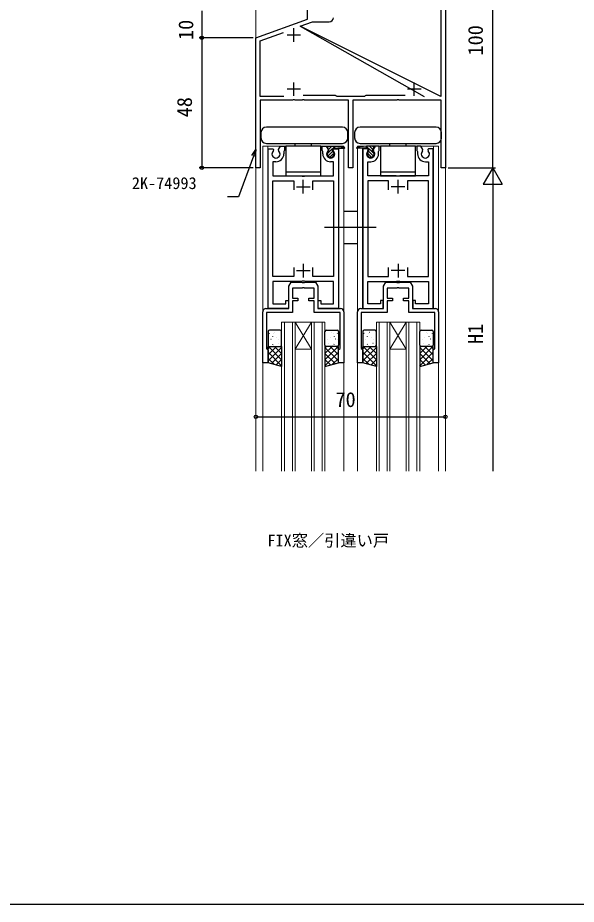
# Model space of a CAD drawing. Units: millimetres, scale not verified. Extents: x -437 to 438, y -681 to 679.
# Drawn here: x -210.9 to -4.5, y -681.3 to -353.9 of the extents above; entities that cross this region are included whole.
import ezdxf
from ezdxf.enums import TextEntityAlignment as Align

# ---------------------------------------------------------------- set-up
doc = ezdxf.new("R2010")
doc.units = ezdxf.units.MM
doc.header["$LTSCALE"] = 4
for name, color, linetype in [('0-1_USER1', 3, 'Continuous'), ('0-2_YKK_11', 7, 'Continuous'), ('0-4_YKK_13', 4, 'Continuous'), ('0-5_YKK_D', 6, 'Continuous'), ('0-6_YKK_ZWAK', 7, 'Continuous')]:
    doc.layers.add(name, color=color, linetype=linetype)
doc.layers.add('0-3_YKK_12', color=2, linetype='Continuous', lineweight=18)
doc.styles.add('ＭＳ ゴシック', font='')
doc.styles.get('ＭＳ ゴシック').set_extended_font_data('MS Gothic')

msp = doc.modelspace()

# ---------------------------------------------------------------- linework, layer by layer
at = {"layer": '0-2_YKK_11'}
for p, q in [((-108.86, -362.797), (-108.86, -357.797)), ((-106.36, -360.297), (-111.36, -360.297)), ((-108.86, -382.797), (-108.86, -377.797)), ((-64.36, -382.797), (-64.36, -377.797)), ((-106.36, -380.297), (-111.36, -380.297)), ((-61.86, -380.297), (-66.86, -380.297)), ((-105.36, -418.8), (-105.36, -413.8)), ((-70.361, -418.8), (-70.361, -413.8)), ((-107.86, -416.3), (-102.86, -416.3)), ((-67.861, -416.3), (-72.861, -416.3)), ((-105.36, -444.8), (-105.36, -449.8)), ((-70.361, -444.8), (-70.361, -449.8)), ((-107.86, -447.3), (-102.86, -447.3)), ((-67.861, -447.3), (-72.861, -447.3))]:
    msp.add_line(p, q, dxfattribs=at)
for points in [[(-52.86, -309.297), (-52.86, -409.297), (-54.46, -409.297), (-54.46, -384.297), (-69.902, -384.297), (-70.085, -384.177), (-70.635, -384.177), (-70.819, -384.297), (-87.06, -384.297), (-87.06, -409.297), (-88.66, -409.297), (-88.66, -384.297), (-104.902, -384.297), (-105.085, -384.177), (-105.635, -384.177), (-105.819, -384.297), (-108.402, -384.297), (-108.585, -384.177), (-109.135, -384.177), (-109.319, -384.297), (-121.26, -384.297), (-121.26, -409.297), (-122.86, -409.297), (-122.86, -361.297), (-103.86, -354.381), (-103.86, -349.797)], [(-62.134, -332.06), (-54.838, -328.658), (-54.56, -328.835), (-54.56, -382.997), (-106.565, -357.068), (-60.677, -382.997)], [(-106.565, -357.068), (-101.972, -355.397), (-95.76, -355.397)], [(-112.544, -382.997), (-121.26, -382.997), (-121.26, -362.417), (-112.693, -359.299)], [(-67.759, -382.597), (-82.26, -382.597), (-82.46, -382.797), (-82.66, -382.997), (-93.06, -382.997), (-93.26, -382.797), (-93.46, -382.597), (-105.462, -382.597)], [(-106.031, -451.3), (-116.56, -451.3), (-116.56, -459.5), (-111.86, -459.5), (-111.86, -458.3), (-110.86, -458.3), (-110.86, -461.3), (-118.36, -461.3), (-118.36, -402.3), (-116.557, -402.3), (-116.428, -402.523), (-116.511, -403.13)], [(-114.409, -403.13), (-114.492, -402.523), (-113.786, -401.3), (-112.36, -401.3), (-112.36, -402.9), (-112.46, -403.073)], [(-92.36, -402.3), (-92.36, -461.3), (-99.86, -461.3), (-99.86, -458.3), (-98.86, -458.3), (-98.86, -459.5), (-94.16, -459.5), (-94.16, -451.3), (-104.689, -451.3)], [(-98.26, -403.073), (-98.36, -402.9), (-98.36, -401.3), (-96.934, -401.3), (-96.228, -402.523), (-96.311, -403.13)], [(-94.209, -403.13), (-94.292, -402.523), (-94.163, -402.3), (-92.36, -402.3)], [(-83.361, -402.3), (-83.361, -461.3), (-75.861, -461.3), (-75.861, -458.3), (-76.861, -458.3), (-76.861, -459.5), (-81.561, -459.5), (-81.561, -451.3), (-71.032, -451.3)], [(-81.512, -403.13), (-81.429, -402.523), (-81.558, -402.3), (-83.361, -402.3)], [(-77.461, -403.073), (-77.361, -402.9), (-77.361, -401.3), (-78.786, -401.3), (-79.492, -402.523), (-79.41, -403.13)], [(-69.69, -451.3), (-59.161, -451.3), (-59.161, -459.5), (-63.861, -459.5), (-63.861, -458.3), (-64.861, -458.3), (-64.861, -461.3), (-57.361, -461.3), (-57.361, -402.3), (-59.164, -402.3), (-59.292, -402.523), (-59.21, -403.13)], [(-61.312, -403.13), (-61.229, -402.523), (-61.935, -401.3), (-63.361, -401.3), (-63.361, -402.9), (-63.261, -403.073)], [(-112.46, -403.073), (-112.56, -403.247), (-112.56, -404.2)], [(-98.16, -404.2), (-98.16, -403.247), (-98.26, -403.073)], [(-77.561, -404.2), (-77.561, -403.247), (-77.461, -403.073)], [(-63.261, -403.073), (-63.161, -403.247), (-63.161, -404.2)], [(-115.46, -407.1), (-116.56, -407.1), (-116.56, -412.3), (-106.031, -412.3)], [(-104.689, -412.3), (-94.16, -412.3), (-94.16, -407.1), (-95.26, -407.1)], [(-71.032, -412.3), (-81.561, -412.3), (-81.561, -407.1), (-80.461, -407.1)], [(-60.261, -407.1), (-59.161, -407.1), (-59.161, -412.3), (-69.69, -412.3)], [(-106.031, -412.3), (-105.839, -412.443), (-104.881, -412.443), (-104.689, -412.3)], [(-69.69, -412.3), (-69.882, -412.443), (-70.84, -412.443), (-71.032, -412.3)], [(-108.86, -446.1), (-108.86, -449.5), (-116.56, -449.5), (-116.56, -414.1), (-108.86, -414.1), (-108.86, -417.5)], [(-101.86, -417.5), (-101.86, -414.1), (-94.16, -414.1), (-94.16, -449.5), (-101.86, -449.5), (-101.86, -446.1)], [(-73.861, -417.5), (-73.861, -414.1), (-81.561, -414.1), (-81.561, -449.5), (-73.861, -449.5), (-73.861, -446.1)], [(-66.861, -446.1), (-66.861, -449.5), (-59.161, -449.5), (-59.161, -414.1), (-66.861, -414.1), (-66.861, -417.5)], [(-119.16, -461.3), (-110.76, -461.3), (-110.76, -453.059), (-109.86, -451.5), (-106.031, -451.5), (-105.839, -451.643), (-104.881, -451.643), (-104.689, -451.5), (-100.86, -451.5), (-99.96, -453.059), (-99.96, -461.3), (-91.56, -461.3)], [(-104.689, -451.3), (-104.881, -451.157), (-105.839, -451.157), (-106.031, -451.3)], [(-84.16, -461.3), (-75.76, -461.3), (-75.76, -453.059), (-74.86, -451.5), (-71.031, -451.5), (-70.84, -451.643), (-69.881, -451.643), (-69.69, -451.5), (-65.86, -451.5), (-64.96, -453.059), (-64.96, -461.3), (-56.56, -461.3)], [(-71.032, -451.3), (-70.84, -451.157), (-69.882, -451.157), (-69.69, -451.3)], [(-90.36, -462.5), (-90.36, -481.3), (-92.36, -481.3), (-92.36, -476.6), (-92.06, -476.3), (-91.76, -476), (-91.76, -462.7), (-101.36, -462.7), (-101.36, -458.5), (-103.36, -458.5), (-103.36, -457.5), (-101.36, -457.5), (-101.36, -453.8), (-104.902, -453.8), (-105.085, -453.68), (-105.635, -453.68), (-105.818, -453.8), (-109.36, -453.8), (-109.36, -457.5), (-107.36, -457.5), (-107.36, -458.5), (-109.36, -458.5), (-109.36, -462.7), (-118.96, -462.7), (-118.96, -476), (-118.66, -476.3), (-118.36, -476.6), (-118.36, -481.3), (-120.36, -481.3), (-120.36, -462.5)], [(-55.36, -462.5), (-55.36, -481.3), (-57.36, -481.3), (-57.36, -476.6), (-57.06, -476.3), (-56.76, -476), (-56.76, -462.7), (-66.36, -462.7), (-66.36, -458.5), (-68.36, -458.5), (-68.36, -457.5), (-66.36, -457.5), (-66.36, -453.8), (-69.902, -453.8), (-70.086, -453.68), (-70.635, -453.68), (-70.819, -453.8), (-74.36, -453.8), (-74.36, -457.5), (-72.36, -457.5), (-72.36, -458.5), (-74.36, -458.5), (-74.36, -462.7), (-83.96, -462.7), (-83.96, -476), (-83.66, -476.3), (-83.36, -476.6), (-83.36, -481.3), (-85.36, -481.3), (-85.36, -462.5)]]:
    msp.add_lwpolyline(points, dxfattribs=at)
for centre, radius, start, end in [((-95.76, -353.897), 1.5, 270.00001, 359.99999), ((-115.46, -404.2), 1.5, 134.47776, 45.52222), ((-115.46, -404.2), 2.9, 270, 0.00032), ((-95.26, -404.2), 2.9, 180, 270), ((-95.26, -404.2), 1.5, 134.47753, 45.52245), ((-80.461, -404.2), 1.5, 134.47755, 45.52247), ((-80.461, -404.2), 2.9, 270, 0), ((-60.261, -404.2), 2.9, 179.99968, 270), ((-60.261, -404.2), 1.5, 134.47778, 45.52224), ((-119.16, -462.5), 1.2, 90.00001, 179.99999), ((-91.56, -462.5), 1.2, 0.00001, 89.99999), ((-84.16, -462.5), 1.2, 90.00001, 179.99999), ((-56.56, -462.5), 1.2, 0.00001, 89.99999)]:
    msp.add_arc(centre, radius, start, end, dxfattribs=at)
at = {"layer": '0-3_YKK_12'}
for p, q in [((-122.86, -521.3), (-122.86, -215.14)), ((-52.86, -521.3), (-52.86, -215.14)), ((-120.36, -521.3), (-120.36, -401.3)), ((-120.36, -401.3), (-90.36, -401.3)), ((-120.36, -401.3), (-90.36, -401.3)), ((-118.46, -461.3), (-118.46, -401.3)), ((-92.26, -401.3), (-92.26, -401.471)), ((-92.26, -402.1), (-92.26, -461.3)), ((-90.36, -401.687), (-90.36, -401.3)), ((-90.36, -521.3), (-90.36, -402.1)), ((-85.36, -401.3), (-85.36, -401.687)), ((-55.36, -401.3), (-85.36, -401.3)), ((-55.36, -401.3), (-85.36, -401.3)), ((-85.36, -402.1), (-85.36, -521.3)), ((-83.461, -401.3), (-83.461, -401.471)), ((-83.461, -402.1), (-83.461, -461.3)), ((-57.26, -461.3), (-57.26, -401.3)), ((-55.36, -521.3), (-55.36, -401.3)), ((-113.359, -521.3), (-113.359, -466.3)), ((-108.359, -466.3), (-113.359, -466.3)), ((-112.359, -466.3), (-112.359, -521.3)), ((-109.359, -521.3), (-109.359, -466.3)), ((-108.359, -466.3), (-108.359, -521.3)), ((-108.359, -466.3), (-102.359, -466.3)), ((-108.359, -466.3), (-102.359, -476.3)), ((-102.359, -466.3), (-108.359, -476.3)), ((-102.359, -521.3), (-102.359, -466.3)), ((-97.359, -466.3), (-102.359, -466.3)), ((-101.359, -466.3), (-101.359, -521.3)), ((-98.359, -521.3), (-98.359, -466.3)), ((-97.359, -466.3), (-97.359, -521.3)), ((-78.36, -521.3), (-78.36, -466.3)), ((-73.36, -466.3), (-78.36, -466.3)), ((-77.36, -466.3), (-77.36, -521.3)), ((-74.36, -521.3), (-74.36, -466.3)), ((-73.36, -466.3), (-73.36, -521.3)), ((-73.36, -466.3), (-67.36, -466.3)), ((-73.36, -466.3), (-67.36, -476.3)), ((-67.36, -466.3), (-73.36, -476.3)), ((-67.36, -521.3), (-67.36, -466.3)), ((-62.36, -466.3), (-67.36, -466.3)), ((-66.36, -466.3), (-66.36, -521.3)), ((-63.36, -521.3), (-63.36, -466.3)), ((-62.36, -466.3), (-62.36, -521.3)), ((-108.359, -476.3), (-102.359, -476.3)), ((-73.36, -476.3), (-67.36, -476.3))]:
    msp.add_line(p, q, dxfattribs=at)
at = {"layer": '0-4_YKK_13'}
for p, q in [((-90.91, -394.3), (-119.01, -394.3)), ((-56.31, -394.3), (-84.41, -394.3)), ((-121.01, -396.3), (-121.01, -398.3)), ((-88.91, -398.3), (-88.91, -396.3)), ((-86.41, -396.3), (-86.41, -398.3)), ((-54.31, -398.3), (-54.31, -396.3)), ((-119.01, -400.3), (-90.91, -400.3)), ((-108.36, -401.3), (-108.36, -400.3)), ((-102.36, -401.3), (-102.36, -400.3)), ((-96.76, -401.3), (-93.76, -401.3)), ((-95.91, -402.772), (-96.76, -401.3)), ((-96.443, -401.848), (-95.895, -401.3)), ((-95.26, -402.91), (-93.76, -401.41)), ((-94.61, -402.772), (-94.222, -402.1)), ((-94.222, -402.1), (-90.26, -402.1)), ((-93.76, -402.1), (-93.76, -401.3)), ((-93.76, -401.3), (-90.237, -401.701)), ((-81.961, -401.3), (-85.483, -401.701)), ((-81.499, -402.1), (-85.461, -402.1)), ((-84.41, -400.3), (-56.31, -400.3)), ((-78.961, -401.3), (-81.961, -401.3)), ((-81.961, -402.1), (-81.961, -401.3)), ((-80.461, -402.91), (-81.961, -401.41)), ((-81.111, -402.772), (-81.499, -402.1)), ((-79.277, -401.848), (-79.825, -401.3)), ((-79.811, -402.772), (-78.961, -401.3)), ((-73.361, -401.3), (-73.361, -400.3)), ((-67.361, -401.3), (-67.361, -400.3)), ((-96.56, -404.21), (-96.55, -404.2)), ((-96.55, -404.2), (-95.26, -402.91)), ((-96.259, -405.032), (-95.428, -404.2)), ((-95.91, -403.074), (-95.91, -402.772)), ((-95.568, -405.463), (-95.26, -405.155)), ((-95.428, -404.2), (-95.26, -404.032)), ((-95.26, -404.032), (-94.428, -403.201)), ((-95.26, -405.155), (-94.305, -404.2)), ((-94.61, -403.074), (-94.61, -402.772)), ((-94.305, -404.2), (-93.997, -403.892)), ((-81.416, -404.2), (-81.724, -403.892)), ((-80.461, -405.155), (-81.416, -404.2)), ((-80.461, -404.032), (-81.292, -403.201)), ((-81.111, -403.074), (-81.111, -402.772)), ((-79.171, -404.2), (-80.461, -402.91)), ((-80.293, -404.2), (-80.461, -404.032)), ((-80.153, -405.463), (-80.461, -405.155)), ((-79.461, -405.032), (-80.293, -404.2)), ((-79.811, -403.074), (-79.811, -402.772)), ((-79.161, -404.21), (-79.171, -404.2)), ((-111.86, -410.8), (-98.86, -410.8)), ((-111.86, -412.3), (-98.86, -412.3)), ((-76.861, -410.8), (-63.861, -410.8)), ((-76.861, -412.3), (-63.861, -412.3)), ((-90.361, -425.3), (-85.361, -425.3)), ((-97.476, -431.3), (-78.444, -431.3)), ((-90.361, -437.3), (-85.361, -437.3)), ((-118.359, -469.8), (-118.359, -474.8)), ((-117.961, -470.428), (-117.917, -470.452)), ((-113.859, -469.3), (-117.859, -469.3)), ((-116.355, -470.645), (-116.348, -470.652)), ((-115.884, -469.996), (-115.84, -470.02)), ((-113.359, -474.8), (-113.359, -469.8)), ((-97.359, -474.8), (-97.359, -469.8)), ((-96.859, -469.3), (-92.859, -469.3)), ((-94.834, -469.996), (-94.878, -470.02)), ((-94.364, -470.645), (-94.37, -470.652)), ((-92.758, -470.428), (-92.802, -470.452)), ((-92.359, -469.8), (-92.359, -474.8)), ((-83.36, -469.8), (-83.36, -474.8)), ((-82.962, -470.428), (-82.918, -470.452)), ((-78.86, -469.3), (-82.86, -469.3)), ((-81.356, -470.645), (-81.349, -470.652)), ((-80.885, -469.996), (-80.841, -470.02)), ((-78.36, -474.8), (-78.36, -469.8)), ((-62.36, -474.8), (-62.36, -469.8)), ((-61.86, -469.3), (-57.86, -469.3)), ((-59.835, -469.996), (-59.879, -470.02)), ((-59.365, -470.645), (-59.371, -470.652)), ((-57.759, -470.428), (-57.802, -470.452)), ((-57.36, -469.8), (-57.36, -474.8)), ((-118.174, -472.627), (-118.167, -472.635)), ((-117.318, -472.62), (-117.274, -472.644)), ((-116.761, -471.634), (-116.714, -471.722)), ((-116.726, -474.51), (-116.683, -474.534)), ((-115.293, -471.886), (-115.249, -471.91)), ((-114.65, -474.077), (-114.606, -474.101)), ((-114.413, -472.812), (-114.407, -472.82)), ((-96.305, -472.812), (-96.312, -472.82)), ((-96.069, -474.077), (-96.113, -474.101)), ((-95.426, -471.886), (-95.47, -471.91)), ((-93.992, -474.51), (-94.036, -474.534)), ((-93.958, -471.634), (-94.004, -471.722)), ((-93.401, -472.62), (-93.445, -472.644)), ((-92.545, -472.627), (-92.551, -472.635)), ((-83.175, -472.627), (-83.168, -472.635)), ((-82.319, -472.62), (-82.275, -472.644)), ((-81.762, -471.634), (-81.715, -471.722)), ((-81.727, -474.51), (-81.683, -474.534)), ((-80.294, -471.886), (-80.25, -471.91)), ((-79.651, -474.077), (-79.607, -474.101)), ((-79.414, -472.812), (-79.407, -472.82)), ((-61.306, -472.812), (-61.313, -472.82)), ((-61.069, -474.077), (-61.113, -474.101)), ((-60.426, -471.886), (-60.47, -471.91)), ((-58.993, -474.51), (-59.037, -474.534)), ((-58.958, -471.634), (-59.005, -471.722)), ((-58.402, -472.62), (-58.445, -472.644)), ((-57.545, -472.627), (-57.552, -472.635)), ((-118.359, -476.144), (-117.515, -475.3)), ((-118.359, -478.389), (-115.27, -475.3)), ((-118.359, -480.634), (-113.359, -475.634)), ((-113.359, -482.447), (-118.359, -477.447)), ((-113.359, -480.202), (-118.261, -475.3)), ((-117.859, -475.3), (-113.859, -475.3)), ((-117.114, -481.634), (-113.359, -477.879)), ((-116.199, -474.832), (-116.192, -474.84)), ((-113.359, -477.957), (-116.016, -475.3)), ((-113.359, -475.712), (-113.771, -475.3)), ((-97.359, -475.712), (-96.948, -475.3)), ((-97.359, -477.957), (-94.703, -475.3)), ((-97.359, -480.202), (-92.457, -475.3)), ((-92.359, -480.634), (-97.359, -475.634)), ((-97.359, -482.447), (-92.359, -477.447)), ((-93.605, -481.634), (-97.359, -477.879)), ((-92.859, -475.3), (-96.859, -475.3)), ((-92.359, -478.389), (-95.449, -475.3)), ((-94.519, -474.832), (-94.526, -474.84)), ((-92.359, -476.144), (-93.204, -475.3)), ((-83.36, -476.144), (-82.516, -475.3)), ((-83.36, -478.389), (-80.271, -475.3)), ((-83.36, -480.634), (-78.36, -475.634)), ((-78.36, -482.447), (-83.36, -477.447)), ((-78.36, -480.202), (-83.262, -475.3)), ((-82.86, -475.3), (-78.86, -475.3)), ((-82.114, -481.634), (-78.36, -477.879)), ((-81.2, -474.832), (-81.193, -474.84)), ((-78.36, -477.957), (-81.017, -475.3)), ((-78.36, -475.712), (-78.772, -475.3)), ((-62.36, -475.712), (-61.948, -475.3)), ((-62.36, -477.957), (-59.703, -475.3)), ((-62.36, -480.202), (-57.458, -475.3)), ((-57.36, -480.634), (-62.36, -475.634)), ((-62.36, -482.447), (-57.36, -477.447)), ((-58.606, -481.634), (-62.36, -477.879)), ((-57.86, -475.3), (-61.86, -475.3)), ((-57.36, -478.389), (-60.449, -475.3)), ((-59.52, -474.832), (-59.527, -474.84)), ((-57.36, -476.144), (-58.204, -475.3)), ((-116.163, -481.888), (-118.359, -479.692)), ((-115.343, -482.108), (-113.359, -480.124)), ((-95.376, -482.108), (-97.359, -480.124)), ((-94.556, -481.888), (-92.359, -479.692)), ((-81.164, -481.888), (-83.36, -479.692)), ((-80.344, -482.108), (-78.36, -480.124)), ((-60.377, -482.108), (-62.36, -480.124)), ((-59.556, -481.888), (-57.36, -479.692)), ((-113.572, -482.582), (-113.359, -482.37)), ((-97.147, -482.582), (-97.359, -482.37)), ((-78.573, -482.582), (-78.36, -482.37)), ((-62.147, -482.582), (-62.36, -482.37))]:
    msp.add_line(p, q, dxfattribs=at)
for points in [[(-98.86, -412.3), (-98.86, -401.3), (-111.86, -401.3), (-111.86, -412.3)], [(-96.033, -402.56), (-95.26, -401.787), (-94.773, -401.3)], [(-79.688, -402.56), (-80.461, -401.787), (-80.948, -401.3)], [(-63.861, -412.3), (-63.861, -401.3), (-76.861, -401.3), (-76.861, -412.3)]]:
    msp.add_lwpolyline(points, dxfattribs=at)
for points in [[(-113.359, -482.639), (-118.359, -481.3), (-118.359, -475.3), (-113.359, -475.3)], [(-97.359, -482.639), (-92.359, -481.3), (-92.359, -475.3), (-97.359, -475.3)], [(-78.36, -482.639), (-83.36, -481.3), (-83.36, -475.3), (-78.36, -475.3)], [(-62.36, -482.639), (-57.36, -481.3), (-57.36, -475.3), (-62.36, -475.3)]]:
    msp.add_lwpolyline(points, close=True, dxfattribs=at)
for centre, radius, start, end in [((-119.01, -396.3), 2, 90, 180), ((-90.91, -396.3), 2, 0, 90), ((-84.41, -396.3), 2, 90, 180), ((-56.31, -396.3), 2, 0, 90), ((-119.01, -398.3), 2, 180, 270), ((-90.91, -398.3), 2, 270, 0), ((-84.41, -398.3), 2, 180, 270), ((-56.31, -398.3), 2, 270, 0), ((-90.26, -401.9), 0.2, 270, 83.5011), ((-85.461, -401.9), 0.2, 96.4989, 270), ((-95.26, -404.2), 1.3, 120, 60), ((-80.461, -404.2), 1.3, 120, 60), ((-117.859, -469.8), 0.5, 89.99998, 179.99998), ((-113.859, -469.8), 0.5, 359.99998, 89.99998), ((-96.859, -469.8), 0.5, 89.99998, 179.99998), ((-92.859, -469.8), 0.5, 359.99998, 89.99998), ((-82.86, -469.8), 0.5, 89.99998, 179.99998), ((-78.86, -469.8), 0.5, 359.99998, 89.99998), ((-61.86, -469.8), 0.5, 89.99998, 179.99998), ((-57.86, -469.8), 0.5, 359.99998, 89.99998), ((-117.859, -474.8), 0.5, 179.99998, 269.99998), ((-113.859, -474.8), 0.5, 269.99998, 359.99998), ((-96.859, -474.8), 0.5, 179.99998, 269.99998), ((-92.859, -474.8), 0.5, 269.99998, 359.99998), ((-82.86, -474.8), 0.5, 179.99998, 269.99998), ((-78.86, -474.8), 0.5, 269.99998, 359.99998), ((-61.86, -474.8), 0.5, 179.99998, 269.99998), ((-57.86, -474.8), 0.5, 269.99998, 359.99998)]:
    msp.add_arc(centre, radius, start, end, dxfattribs=at)
at = {"layer": '0-5_YKK_D'}
for p, q in [((-35.36, -409.297), (-35.36, -309.297)), ((-142.86, -351.297), (-142.86, -361.297)), ((-123.86, -361.297), (-143.86, -361.297)), ((-123.86, -361.297), (-143.86, -361.297)), ((-142.86, -361.297), (-142.86, -409.297)), ((-123.86, -409.297), (-143.86, -409.297)), ((-51.86, -409.297), (-34.36, -409.297)), ((-51.86, -409.297), (-34.36, -409.297)), ((-35.36, -409.297), (-38.86, -415.359)), ((-35.36, -409.297), (-31.86, -415.359)), ((-35.36, -409.297), (-35.36, -421.421)), ((-38.86, -415.359), (-31.86, -415.359)), ((-35.36, -416.297), (-35.36, -521.3)), ((-122.86, -501.304), (-52.86, -501.304))]:
    msp.add_line(p, q, dxfattribs=at)
for points in [[(-122.86, -402.607), (-123.751, -404.996), (-129.341, -419.997), (-133.391, -419.997)], [(-124.391, -404.758), (-122.86, -402.607), (-123.111, -405.235)]]:
    msp.add_lwpolyline(points, dxfattribs=at)
for centre in [(-142.86, -361.297), (-142.86, -361.297), (-142.86, -409.297), (-122.86, -501.304), (-52.86, -501.304)]:
    msp.add_circle(centre, 0.637, dxfattribs=at)
at = {"layer": '0-6_YKK_ZWAK'}
msp.add_lwpolyline([(-436.7, -681.3), (438.3, -681.3), (438.3, 643.7)], dxfattribs=at)

# ---------------------------------------------------------------- texts
at = {"layer": '0-1_USER1', "style": 'ＭＳ ゴシック'}
msp.add_text('FIX窓／引違い戸', height=4.399, dxfattribs=at).set_placement((-118.626, -550.482), align=Align.BOTTOM_LEFT)
at = {"layer": '0-5_YKK_D', "style": 'ＭＳ ゴシック'}
for s, p in [('10', (-144.36, -362.135)), ('100', (-37.36, -367.862)), ('48', (-144.86, -390.687)), ('H1', (-37.36, -474.381))]:
    msp.add_text(s, height=5.499, rotation=90, dxfattribs=at).set_placement(p, align=Align.BOTTOM_LEFT)
for s, height, p in [('2K-74993', 4.399, (-168.71, -418.497)), ('70', 5.499, (-93.485, -499.304))]:
    msp.add_text(s, height=height, dxfattribs=at).set_placement(p, align=Align.BOTTOM_LEFT)

doc.saveas('drawing.dxf')
